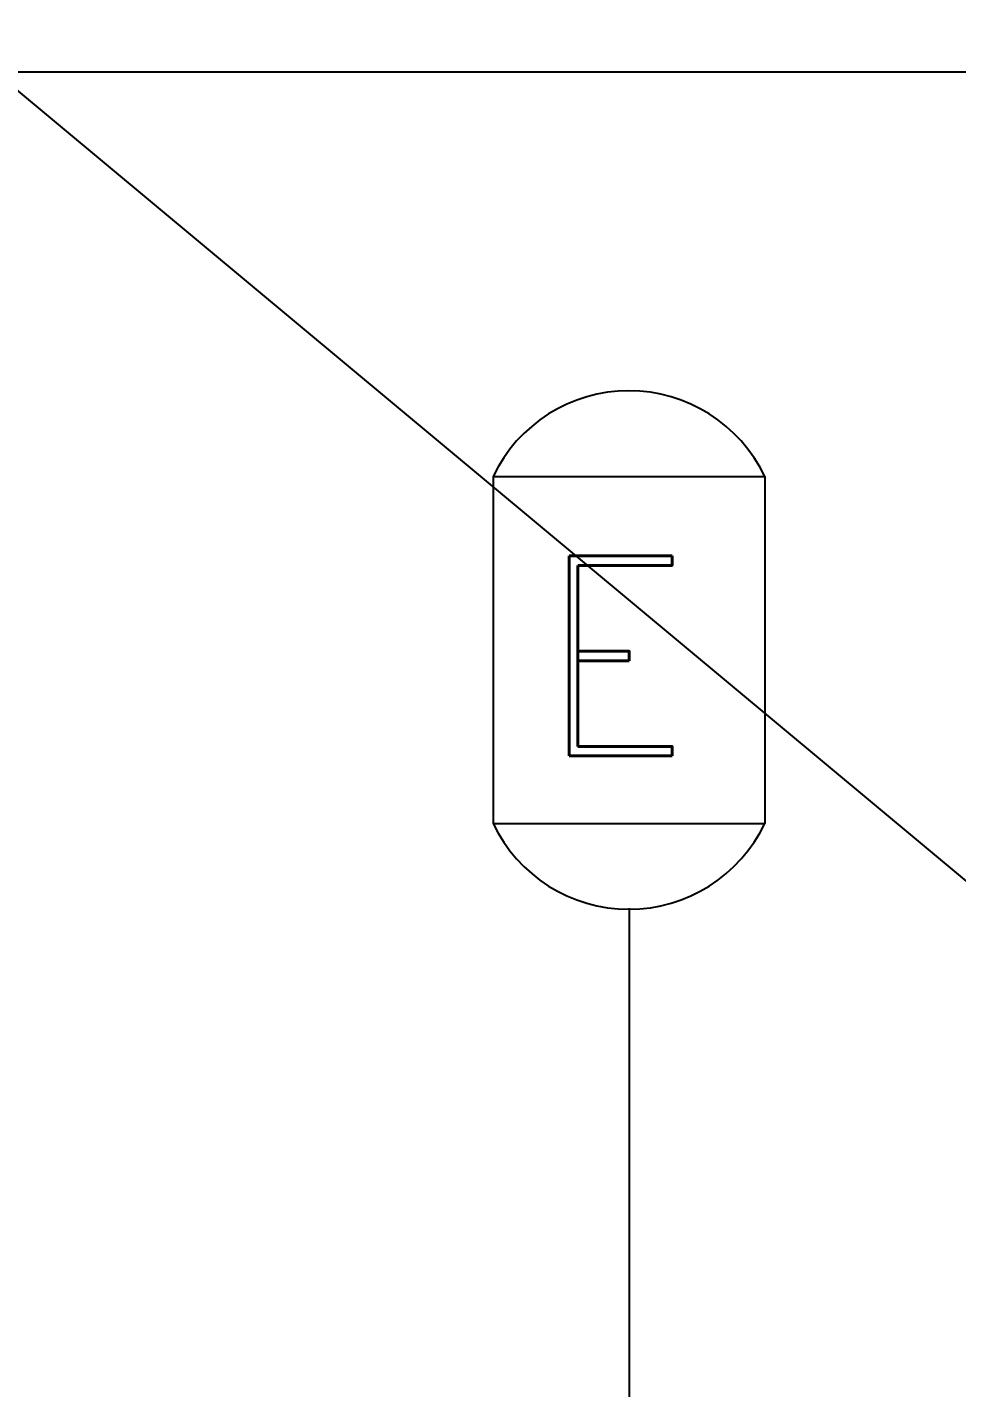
# Model space of a CAD drawing. Extents: x -22909.9 to -22897.8, y -4.7 to 4.1.
# Drawn here: x -22906.5091 to -22906.2448, y 0.7403 to 1.1272 of the extents above; entities that cross this region are included whole.
import ezdxf

# ---------------------------------------------------------------- set-up
doc = ezdxf.new("R2010")
doc.units = 0
doc.header["$MEASUREMENT"] = 0
doc.linetypes.add('DASHDOT', pattern=[1, 0.5, -0.25, 0, -0.25])
for name, color, linetype in [('CARGA', 7, 'CONTINUOUS'), ('DESCARGA', 5, 'CONTINUOUS'), ('DIB-018', 6, 'CONTINUOUS')]:
    doc.layers.add(name, color=color, linetype=linetype)
doc.styles.add('ROMAND', font='romand', dxfattribs={"height": 0.0339})

msp = doc.modelspace()

# ---------------------------------------------------------------- linework, layer by layer
at = {"layer": 'CARGA', "const_width": 0.015}
msp.add_lwpolyline([(-22906.3169806696, 1.119745264435891), (-22906.3169806696, 1.119745264435891)], dxfattribs=at)
at = {"layer": 'DESCARGA'}
for p, q in [((-22906.37663912238, 0.9994814818170001), (-22906.29941906743, 0.9994814818170001)), ((-22906.37663912238, 0.9994814818170001), (-22906.37663912238, 0.9007818913174079)), ((-22906.29941906743, 0.9994814818170001), (-22906.29941906743, 0.9007818913174079)), ((-22906.37663912238, 0.9007818913174079), (-22906.29941906743, 0.9007818913174079)), ((-22906.33781831238, 0.5259450680250242), (-22906.33781831238, 0.8766680786230128))]:
    msp.add_line(p, q, dxfattribs=at)
for centre, start, end in [((-22906.33802909491, 0.9810836656830164), 25.47796659931362, 154.5220334006863), ((-22906.33802909491, 0.9191797074513632), 205.4779665993136, 334.5220334006863)]:
    msp.add_arc(centre, 0.04276930978972275, start, end, dxfattribs=at)
at = {"layer": 'DIB-018'}
msp.add_line((-22907.87900188735, 1.11452222142881), (-22900.54230658727, 1.11452222142881), dxfattribs=at)
at = {"layer": 'DIB-018', "linetype": 'DASHDOT'}
msp.add_line((-22906.51830658727, 1.11452222142881), (-22905.43830658727, 0.2145222214288047), dxfattribs=at)

# ---------------------------------------------------------------- texts
at = {"layer": 'DESCARGA', "style": 'ROMAND'}
msp.add_text('E', height=0.05689687500000001, dxfattribs=at).set_placement((-22906.36476011242, 0.9199859855500991))

doc.saveas('drawing.dxf')
